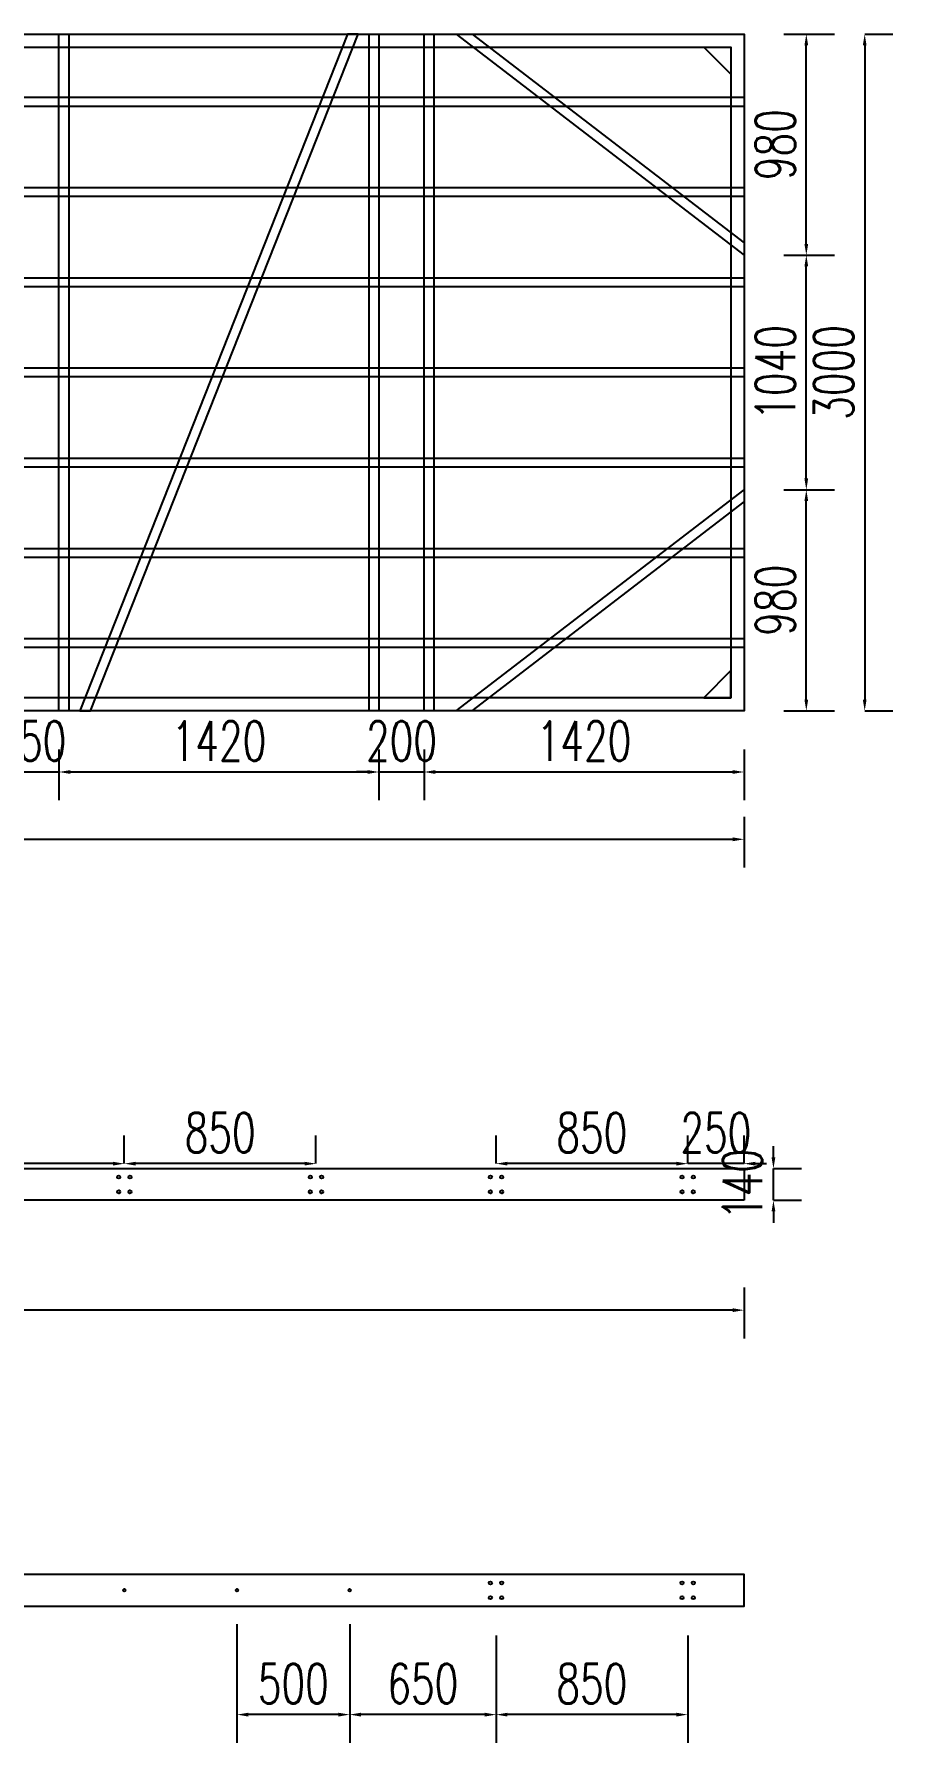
# Model space of a CAD drawing. Header units: millimetres. Extents: x -1546798 to -962116, y 1297493 to 1531173.
# Drawn here: x -1314690 to -1310879, y 1324710 to 1332286 of the extents above; entities that cross this region are included whole.
import ezdxf

# ---------------------------------------------------------------- set-up
doc = ezdxf.new("R2010")
doc.units = ezdxf.units.MM
doc.header["$LTSCALE"] = 10
doc.layers.get('DEFPOINTS').update_dxf_attribs({"linetype": 'CONTINUOUS'})
doc.layers.add('W-STEEL_FRAME钢架', color=3, linetype='CONTINUOUS')
doc.layers.add('W-STEEL_KEEL钢龙骨', color=5, linetype='CONTINUOUS')
doc.styles.add('STANDARD_T3', font='simplex.shx', dxfattribs={"width": 0.7, "bigfont": 'gbcbig.shx'})
doc.dimstyles.new('W&&50', dxfattribs={"dimtxt": 175, "dimasz": 50, "dimexe": 125, "dimexo": 150, "dimgap": 50, "dimtad": 1, "dimdec": 0, "dimzin": 0, "dimdsep": 46, "dimtxsty": 'STANDARD_T3', "dimcen": 0.09, "dimclrd": 1, "dimclre": 1, "dimclrt": 7, "dimazin": 2, "dimtfac": 1, "dimtdec": 0, "dimtix": 1, "dimtmove": 2, "dimatfit": 3, "dimfxl": 100, "dimtolj": 1, "dimtzin": 0, "dimarcsym": 0})

# ---------------------------------------------------------------- blocks, each defined once
blk = doc.blocks.new('*U819')
at = {"layer": 'W-STEEL_KEEL钢龙骨'}
blk.add_lwpolyline([(-4000, 20), (4000, 20), (4000, -20), (-4000, -20)], close=True, dxfattribs=at)
blk = doc.blocks.new('*U820')
at = {"layer": 'W-STEEL_KEEL钢龙骨', "color": 0, "linetype": 'ByBlock', "lineweight": -2, "transparency": 16777216}
for p in [(0, 2400), (0, 2000), (0, 1600), (0, 1200), (0, 800), (0, 400), (0, 0)]:
    blk.add_blockref('*U819', p, dxfattribs=at)
blk = doc.blocks.new('gj2')
at = {"layer": 'W-STEEL_FRAME钢架', "color": 6}
for p, q in [((1277, 3000), (0, 2020)), ((1206.4, 3000), (0, 2074.2)), ((6723, 3000), (8000, 2020)), ((6793.6, 3000), (8000, 2074.2)), ((1277, 0), (0, 980)), ((1206.4, 0), (0, 925.8)), ((6723, 0), (8000, 980)), ((6793.6, 0), (8000, 925.8))]:
    blk.add_line(p, q, dxfattribs=at)
at = {"layer": 'W-STEEL_FRAME钢架'}
for points in [[(0, 3000), (8000, 3000), (8000, 0), (0, 0)], [(58, 2942), (7942, 2942), (7942, 58), (58, 58)]]:
    blk.add_lwpolyline(points, close=True, dxfattribs=at)
at = {"layer": 'W-STEEL_FRAME钢架', "color": 6}
for points in [[(1420, 3000), (1377, 3000), (1377, 0), (1420, 0)], [(1663, 3000), (1620, 3000), (1620, 0), (1663, 0)], [(3040, 3000), (2997, 3000), (2997, 0), (3040, 0)], [(3333, 3000), (3290, 3000), (3290, 0), (3333, 0)], [(4667, 3000), (4710, 3000), (4710, 0), (4667, 0)], [(4960, 3000), (5003, 3000), (5003, 0), (4960, 0)], [(6337, 3000), (6380, 3000), (6380, 0), (6337, 0)], [(6580, 3000), (6623, 3000), (6623, 0), (6580, 0)]]:
    blk.add_lwpolyline(points, close=True, dxfattribs=at)
for points in [[(2900.5, 0), (1713, 3000), (1759.5, 3000), (2947, 0), (2900.5, 0)], [(5099.5, 0), (6287, 3000), (6240.5, 3000), (5053, 0), (5099.5, 0)]]:
    blk.add_lwpolyline(points, dxfattribs=at)
at = {"layer": 'W-STEEL_KEEL钢龙骨'}
blk.add_blockref('*U820', (4000, 300), dxfattribs=at)
blk = doc.blocks.new('*D624')
at = {"layer": 'DEFPOINTS', "color": 0, "transparency": 16777216}
for p in [(-1319540, 1329640.6), (-1311540, 1329640.6), (-1311540, 1328716.2)]:
    blk.add_point(p, dxfattribs=at)
at = {"layer": 'W-STEEL_FRAME钢架', "color": 1, "lineweight": -2, "transparency": 16777216}
for p, q in [((-1319540, 1328816.2), (-1319540, 1328591.2)), ((-1311540, 1328816.2), (-1311540, 1328591.2)), ((-1319490, 1328716.2), (-1311590, 1328716.2))]:
    blk.add_line(p, q, dxfattribs=at)
at = {"layer": 'W-STEEL_FRAME钢架', "color": 1, "transparency": 16777216}
for points in [[(-1319490, 1328724.5), (-1319490, 1328707.8), (-1319540, 1328716.2)], [(-1311590, 1328724.5), (-1311590, 1328707.8), (-1311540, 1328716.2)]]:
    blk.add_solid(points, dxfattribs=at)
at = {"layer": 'W-STEEL_FRAME钢架', "color": 7, "transparency": 16777216, "insert": (-1315540, 1328853.7), "char_height": 175, "attachment_point": 5, "style": 'STANDARD_T3'}
blk.add_mtext('\\A1;8000', dxfattribs=at)
blk = doc.blocks.new('*D630')
at = {"layer": 'DEFPOINTS', "color": 0, "transparency": 16777216}
for p in [(-1314830, 1329640.6), (-1314580, 1329640.6), (-1314580, 1329014.7)]:
    blk.add_point(p, dxfattribs=at)
at = {"layer": 'W-STEEL_FRAME钢架', "color": 1, "lineweight": -2, "transparency": 16777216}
for p, q in [((-1314830, 1329114.7), (-1314830, 1328889.7)), ((-1314580, 1329114.7), (-1314580, 1328889.7)), ((-1314880, 1329014.7), (-1314930, 1329014.7)), ((-1314830, 1329014.7), (-1314580, 1329014.7)), ((-1314530, 1329014.7), (-1314480, 1329014.7))]:
    blk.add_line(p, q, dxfattribs=at)
at = {"layer": 'W-STEEL_FRAME钢架', "color": 1, "transparency": 16777216}
for points in [[(-1314880, 1329023), (-1314880, 1329006.3), (-1314830, 1329014.7)], [(-1314530, 1329023), (-1314530, 1329006.3), (-1314580, 1329014.7)]]:
    blk.add_solid(points, dxfattribs=at)
at = {"layer": 'W-STEEL_FRAME钢架', "color": 7, "transparency": 16777216, "insert": (-1314705, 1329152.2), "char_height": 175, "attachment_point": 5, "style": 'STANDARD_T3'}
blk.add_mtext('\\A1;250', dxfattribs=at)
blk = doc.blocks.new('*D631')
at = {"layer": 'DEFPOINTS', "color": 0, "transparency": 16777216}
for p in [(-1314580, 1329640.6), (-1313160, 1329640.6), (-1313160, 1329014.7)]:
    blk.add_point(p, dxfattribs=at)
at = {"layer": 'W-STEEL_FRAME钢架', "color": 1, "lineweight": -2, "transparency": 16777216}
for p, q in [((-1314580, 1329114.7), (-1314580, 1328889.7)), ((-1313160, 1329114.7), (-1313160, 1328889.7)), ((-1314530, 1329014.7), (-1313210, 1329014.7))]:
    blk.add_line(p, q, dxfattribs=at)
at = {"layer": 'W-STEEL_FRAME钢架', "color": 1, "transparency": 16777216}
for points in [[(-1314530, 1329023), (-1314530, 1329006.3), (-1314580, 1329014.7)], [(-1313210, 1329023), (-1313210, 1329006.3), (-1313160, 1329014.7)]]:
    blk.add_solid(points, dxfattribs=at)
at = {"layer": 'W-STEEL_FRAME钢架', "color": 7, "transparency": 16777216, "insert": (-1313870, 1329152.2), "char_height": 175, "attachment_point": 5, "style": 'STANDARD_T3'}
blk.add_mtext('\\A1;1420', dxfattribs=at)
blk = doc.blocks.new('*D632')
at = {"layer": 'DEFPOINTS', "color": 0, "transparency": 16777216}
for p in [(-1313160, 1329640.6), (-1312960, 1329640.6), (-1312960, 1329014.7)]:
    blk.add_point(p, dxfattribs=at)
at = {"layer": 'W-STEEL_FRAME钢架', "color": 1, "lineweight": -2, "transparency": 16777216}
for p, q in [((-1313160, 1329114.7), (-1313160, 1328889.7)), ((-1312960, 1329114.7), (-1312960, 1328889.7)), ((-1313210, 1329014.7), (-1313260, 1329014.7)), ((-1313160, 1329014.7), (-1312960, 1329014.7)), ((-1312910, 1329014.7), (-1312860, 1329014.7))]:
    blk.add_line(p, q, dxfattribs=at)
at = {"layer": 'W-STEEL_FRAME钢架', "color": 1, "transparency": 16777216}
for points in [[(-1313210, 1329023), (-1313210, 1329006.3), (-1313160, 1329014.7)], [(-1312910, 1329023), (-1312910, 1329006.3), (-1312960, 1329014.7)]]:
    blk.add_solid(points, dxfattribs=at)
at = {"layer": 'W-STEEL_FRAME钢架', "color": 7, "transparency": 16777216, "insert": (-1313060, 1329152.2), "char_height": 175, "attachment_point": 5, "style": 'STANDARD_T3'}
blk.add_mtext('\\A1;200', dxfattribs=at)
blk = doc.blocks.new('*D633')
at = {"layer": 'DEFPOINTS', "color": 0, "transparency": 16777216}
for p in [(-1312960, 1329640.6), (-1311540, 1329640.6), (-1311540, 1329014.7)]:
    blk.add_point(p, dxfattribs=at)
at = {"layer": 'W-STEEL_FRAME钢架', "color": 1, "lineweight": -2, "transparency": 16777216}
for p, q in [((-1312960, 1329114.7), (-1312960, 1328889.7)), ((-1311540, 1329114.7), (-1311540, 1328889.7)), ((-1312910, 1329014.7), (-1311590, 1329014.7))]:
    blk.add_line(p, q, dxfattribs=at)
at = {"layer": 'W-STEEL_FRAME钢架', "color": 1, "transparency": 16777216}
for points in [[(-1312910, 1329023), (-1312910, 1329006.3), (-1312960, 1329014.7)], [(-1311590, 1329023), (-1311590, 1329006.3), (-1311540, 1329014.7)]]:
    blk.add_solid(points, dxfattribs=at)
at = {"layer": 'W-STEEL_FRAME钢架', "color": 7, "transparency": 16777216, "insert": (-1312250, 1329152.2), "char_height": 175, "attachment_point": 5, "style": 'STANDARD_T3'}
blk.add_mtext('\\A1;1420', dxfattribs=at)
blk = doc.blocks.new('*D641')
at = {"layer": 'DEFPOINTS', "color": 0, "transparency": 16777216}
for p in [(-1311675.8, 1330266), (-1311263.6, 1330266), (-1311675.8, 1329286)]:
    blk.add_point(p, dxfattribs=at)
at = {"layer": 'W-STEEL_FRAME钢架', "color": 1, "lineweight": -2, "transparency": 16777216}
for p, q in [((-1311363.6, 1330266), (-1311138.6, 1330266)), ((-1311263.6, 1329336), (-1311263.6, 1330216)), ((-1311363.6, 1329286), (-1311138.6, 1329286))]:
    blk.add_line(p, q, dxfattribs=at)
at = {"layer": 'W-STEEL_FRAME钢架', "color": 1, "transparency": 16777216}
for points in [[(-1311271.9, 1330216), (-1311255.3, 1330216), (-1311263.6, 1330266)], [(-1311271.9, 1329336), (-1311255.3, 1329336), (-1311263.6, 1329286)]]:
    blk.add_solid(points, dxfattribs=at)
at = {"layer": 'W-STEEL_FRAME钢架', "color": 7, "transparency": 16777216, "insert": (-1311401.1, 1329776), "char_height": 175, "attachment_point": 5, "rotation": 90, "style": 'STANDARD_T3'}
blk.add_mtext('\\A1;980', dxfattribs=at)
blk = doc.blocks.new('*D642')
at = {"layer": 'DEFPOINTS', "color": 0, "transparency": 16777216}
for p in [(-1311675.8, 1331306), (-1311263.6, 1331306), (-1311675.8, 1330266)]:
    blk.add_point(p, dxfattribs=at)
at = {"layer": 'W-STEEL_FRAME钢架', "color": 1, "lineweight": -2, "transparency": 16777216}
for p, q in [((-1311363.6, 1331306), (-1311138.6, 1331306)), ((-1311263.6, 1330316), (-1311263.6, 1331256)), ((-1311363.6, 1330266), (-1311138.6, 1330266))]:
    blk.add_line(p, q, dxfattribs=at)
at = {"layer": 'W-STEEL_FRAME钢架', "color": 1, "transparency": 16777216}
for points in [[(-1311271.9, 1331256), (-1311255.3, 1331256), (-1311263.6, 1331306)], [(-1311271.9, 1330316), (-1311255.3, 1330316), (-1311263.6, 1330266)]]:
    blk.add_solid(points, dxfattribs=at)
at = {"layer": 'W-STEEL_FRAME钢架', "color": 7, "transparency": 16777216, "insert": (-1311401.1, 1330786), "char_height": 175, "attachment_point": 5, "rotation": 90, "style": 'STANDARD_T3'}
blk.add_mtext('\\A1;1040', dxfattribs=at)
blk = doc.blocks.new('*D643')
at = {"layer": 'DEFPOINTS', "color": 0, "transparency": 16777216}
for p in [(-1311675.8, 1332286), (-1311263.6, 1332286), (-1311675.8, 1331306)]:
    blk.add_point(p, dxfattribs=at)
at = {"layer": 'W-STEEL_FRAME钢架', "color": 1, "lineweight": -2, "transparency": 16777216}
for p, q in [((-1311363.6, 1332286), (-1311138.6, 1332286)), ((-1311263.6, 1331356), (-1311263.6, 1332236)), ((-1311363.6, 1331306), (-1311138.6, 1331306))]:
    blk.add_line(p, q, dxfattribs=at)
at = {"layer": 'W-STEEL_FRAME钢架', "color": 1, "transparency": 16777216}
for points in [[(-1311271.9, 1332236), (-1311255.3, 1332236), (-1311263.6, 1332286)], [(-1311271.9, 1331356), (-1311255.3, 1331356), (-1311263.6, 1331306)]]:
    blk.add_solid(points, dxfattribs=at)
at = {"layer": 'W-STEEL_FRAME钢架', "color": 7, "transparency": 16777216, "insert": (-1311401.1, 1331796), "char_height": 175, "attachment_point": 5, "rotation": 90, "style": 'STANDARD_T3'}
blk.add_mtext('\\A1;980', dxfattribs=at)
blk = doc.blocks.new('*D649')
at = {"layer": 'DEFPOINTS', "color": 0, "transparency": 16777216}
for p in [(-1311790, 1327278.1), (-1311790, 1327236), (-1311540, 1327256)]:
    blk.add_point(p, dxfattribs=at)
at = {"layer": 'W-STEEL_FRAME钢架', "color": 1, "lineweight": -2, "transparency": 16777216}
for p, q in [((-1311790, 1327278.1), (-1311790, 1327403.1)), ((-1311540, 1327278.1), (-1311540, 1327403.1)), ((-1311840, 1327278.1), (-1311890, 1327278.1)), ((-1311540, 1327278.1), (-1311790, 1327278.1)), ((-1311490, 1327278.1), (-1311440, 1327278.1))]:
    blk.add_line(p, q, dxfattribs=at)
at = {"layer": 'W-STEEL_FRAME钢架', "color": 1, "transparency": 16777216}
for points in [[(-1311840, 1327286.4), (-1311840, 1327269.8), (-1311790, 1327278.1)], [(-1311490, 1327286.4), (-1311490, 1327269.8), (-1311540, 1327278.1)]]:
    blk.add_solid(points, dxfattribs=at)
at = {"layer": 'W-STEEL_FRAME钢架', "color": 7, "transparency": 16777216, "insert": (-1311665, 1327415.6), "char_height": 175, "attachment_point": 5, "style": 'STANDARD_T3'}
blk.add_mtext('\\A1;250', dxfattribs=at)
blk = doc.blocks.new('*D644')
at = {"layer": 'DEFPOINTS', "color": 0, "transparency": 16777216}
for p in [(-1312640.3, 1327278.1), (-1312640.3, 1327236), (-1311790, 1327236)]:
    blk.add_point(p, dxfattribs=at)
at = {"layer": 'W-STEEL_FRAME钢架', "color": 1, "lineweight": -2, "transparency": 16777216}
for p, q in [((-1312640.3, 1327278.1), (-1312640.3, 1327403.1)), ((-1311790, 1327278.1), (-1311790, 1327403.1)), ((-1311840, 1327278.1), (-1312590.3, 1327278.1))]:
    blk.add_line(p, q, dxfattribs=at)
at = {"layer": 'W-STEEL_FRAME钢架', "color": 1, "transparency": 16777216}
for points in [[(-1312590.3, 1327286.4), (-1312590.3, 1327269.8), (-1312640.3, 1327278.1)], [(-1311840, 1327286.4), (-1311840, 1327269.8), (-1311790, 1327278.1)]]:
    blk.add_solid(points, dxfattribs=at)
at = {"layer": 'W-STEEL_FRAME钢架', "color": 7, "transparency": 16777216, "insert": (-1312215.2, 1327415.6), "char_height": 175, "attachment_point": 5, "style": 'STANDARD_T3'}
blk.add_mtext('\\A1;850', dxfattribs=at)
blk = doc.blocks.new('*D645')
at = {"layer": 'DEFPOINTS', "color": 0, "transparency": 16777216}
for p in [(-1314290, 1327278.1), (-1314290, 1327236), (-1313439.7, 1327236)]:
    blk.add_point(p, dxfattribs=at)
at = {"layer": 'W-STEEL_FRAME钢架', "color": 1, "lineweight": -2, "transparency": 16777216}
for p, q in [((-1314290, 1327278.1), (-1314290, 1327403.1)), ((-1313439.7, 1327278.1), (-1313439.7, 1327403.1)), ((-1313489.7, 1327278.1), (-1314240, 1327278.1))]:
    blk.add_line(p, q, dxfattribs=at)
at = {"layer": 'W-STEEL_FRAME钢架', "color": 1, "transparency": 16777216}
for points in [[(-1314240, 1327286.4), (-1314240, 1327269.8), (-1314290, 1327278.1)], [(-1313489.7, 1327286.4), (-1313489.7, 1327269.8), (-1313439.7, 1327278.1)]]:
    blk.add_solid(points, dxfattribs=at)
at = {"layer": 'W-STEEL_FRAME钢架', "color": 7, "transparency": 16777216, "insert": (-1313864.8, 1327415.6), "char_height": 175, "attachment_point": 5, "style": 'STANDARD_T3'}
blk.add_mtext('\\A1;850', dxfattribs=at)
blk = doc.blocks.new('*D650')
at = {"layer": 'DEFPOINTS', "color": 0, "transparency": 16777216}
for p in [(-1319540, 1327278.1), (-1319540, 1327256), (-1314290, 1327236)]:
    blk.add_point(p, dxfattribs=at)
at = {"layer": 'W-STEEL_FRAME钢架', "color": 1, "lineweight": -2, "transparency": 16777216}
for p, q in [((-1319540, 1327278.1), (-1319540, 1327403.1)), ((-1314290, 1327278.1), (-1314290, 1327403.1)), ((-1314340, 1327278.1), (-1319490, 1327278.1))]:
    blk.add_line(p, q, dxfattribs=at)
at = {"layer": 'W-STEEL_FRAME钢架', "color": 1, "transparency": 16777216}
for points in [[(-1319490, 1327286.4), (-1319490, 1327269.8), (-1319540, 1327278.1)], [(-1314340, 1327286.4), (-1314340, 1327269.8), (-1314290, 1327278.1)]]:
    blk.add_solid(points, dxfattribs=at)
at = {"layer": 'W-STEEL_FRAME钢架', "color": 7, "transparency": 16777216, "insert": (-1316915, 1327415.6), "char_height": 175, "attachment_point": 5, "style": 'STANDARD_T3'}
blk.add_mtext('\\A1;5250', dxfattribs=at)
blk = doc.blocks.new('*D651')
at = {"layer": 'DEFPOINTS', "color": 0, "transparency": 16777216}
for p in [(-1319540, 1327116), (-1311540, 1327116), (-1319540, 1326628.4)]:
    blk.add_point(p, dxfattribs=at)
at = {"layer": 'W-STEEL_FRAME钢架', "color": 1, "lineweight": -2, "transparency": 16777216}
for p, q in [((-1319540, 1326728.4), (-1319540, 1326503.4)), ((-1311540, 1326728.4), (-1311540, 1326503.4)), ((-1311590, 1326628.4), (-1319490, 1326628.4))]:
    blk.add_line(p, q, dxfattribs=at)
at = {"layer": 'W-STEEL_FRAME钢架', "color": 1, "transparency": 16777216}
for points in [[(-1319490, 1326636.7), (-1319490, 1326620.1), (-1319540, 1326628.4)], [(-1311590, 1326636.7), (-1311590, 1326620.1), (-1311540, 1326628.4)]]:
    blk.add_solid(points, dxfattribs=at)
at = {"layer": 'W-STEEL_FRAME钢架', "color": 7, "transparency": 16777216, "insert": (-1315540, 1326765.9), "char_height": 175, "attachment_point": 5, "style": 'STANDARD_T3'}
blk.add_mtext('\\A1;8000', dxfattribs=at)
blk = doc.blocks.new('*D610')
at = {"layer": 'DEFPOINTS', "color": 0, "transparency": 16777216}
for p in [(-1311540, 1327256), (-1311409.4, 1327256), (-1311540, 1327116)]:
    blk.add_point(p, dxfattribs=at)
at = {"layer": 'W-STEEL_FRAME钢架', "color": 1, "lineweight": -2, "transparency": 16777216}
for p, q in [((-1311409.4, 1327306), (-1311409.4, 1327356)), ((-1311409.4, 1327256), (-1311284.4, 1327256)), ((-1311409.4, 1327116), (-1311409.4, 1327256)), ((-1311409.4, 1327116), (-1311284.4, 1327116)), ((-1311409.4, 1327066), (-1311409.4, 1327016))]:
    blk.add_line(p, q, dxfattribs=at)
at = {"layer": 'W-STEEL_FRAME钢架', "color": 1, "transparency": 16777216}
for points in [[(-1311417.7, 1327306), (-1311401, 1327306), (-1311409.4, 1327256)], [(-1311417.7, 1327066), (-1311401, 1327066), (-1311409.4, 1327116)]]:
    blk.add_solid(points, dxfattribs=at)
at = {"layer": 'W-STEEL_FRAME钢架', "color": 7, "transparency": 16777216, "insert": (-1311546.9, 1327186), "char_height": 175, "attachment_point": 5, "rotation": 90, "style": 'STANDARD_T3'}
blk.add_mtext('\\A1;140', dxfattribs=at)
blk = doc.blocks.new('*D611')
at = {"layer": 'DEFPOINTS', "color": 0, "transparency": 16777216}
for p in [(-1311138.6, 1332286), (-1311138.6, 1329286), (-1311004.5, 1329286)]:
    blk.add_point(p, dxfattribs=at)
at = {"layer": 'W-STEEL_FRAME钢架', "color": 1, "lineweight": -2, "transparency": 16777216}
for p, q in [((-1311004.5, 1332286), (-1310879.5, 1332286)), ((-1311004.5, 1332236), (-1311004.5, 1329336)), ((-1311004.5, 1329286), (-1310879.5, 1329286))]:
    blk.add_line(p, q, dxfattribs=at)
at = {"layer": 'W-STEEL_FRAME钢架', "color": 1, "transparency": 16777216}
for points in [[(-1311012.8, 1332236), (-1310996.1, 1332236), (-1311004.5, 1332286)], [(-1311012.8, 1329336), (-1310996.1, 1329336), (-1311004.5, 1329286)]]:
    blk.add_solid(points, dxfattribs=at)
at = {"layer": 'W-STEEL_FRAME钢架', "color": 7, "transparency": 16777216, "insert": (-1311142, 1330786), "char_height": 175, "attachment_point": 5, "rotation": 90, "style": 'STANDARD_T3'}
blk.add_mtext('\\A1;3000', dxfattribs=at)
blk = doc.blocks.new('*D780')
at = {"layer": 'DEFPOINTS', "color": 0, "transparency": 16777216}
for p in [(-1312640.3, 1325336.4), (-1311790, 1325336.4), (-1312640.3, 1324835.2)]:
    blk.add_point(p, dxfattribs=at)
at = {"layer": 'W-STEEL_FRAME钢架', "color": 1, "lineweight": -2, "transparency": 16777216}
for p, q in [((-1312640.3, 1325186.4), (-1312640.3, 1324710.2)), ((-1311790, 1325186.4), (-1311790, 1324710.2)), ((-1311840, 1324835.2), (-1312590.3, 1324835.2))]:
    blk.add_line(p, q, dxfattribs=at)
at = {"layer": 'W-STEEL_FRAME钢架', "color": 1, "transparency": 16777216}
for points in [[(-1312590.3, 1324843.5), (-1312590.3, 1324826.8), (-1312640.3, 1324835.2)], [(-1311840, 1324843.5), (-1311840, 1324826.8), (-1311790, 1324835.2)]]:
    blk.add_solid(points, dxfattribs=at)
at = {"layer": 'W-STEEL_FRAME钢架', "color": 7, "transparency": 16777216, "insert": (-1312215.2, 1324972.7), "char_height": 175, "attachment_point": 5, "style": 'STANDARD_T3'}
blk.add_mtext('\\A1;850', dxfattribs=at)
blk = doc.blocks.new('*D785')
at = {"layer": 'DEFPOINTS', "color": 0, "transparency": 16777216}
for p in [(-1313290, 1325386.4), (-1312640.3, 1325336.4), (-1313290, 1324835.2)]:
    blk.add_point(p, dxfattribs=at)
at = {"layer": 'W-STEEL_FRAME钢架', "color": 1, "lineweight": -2, "transparency": 16777216}
for p, q in [((-1313290, 1325236.4), (-1313290, 1324710.2)), ((-1312640.3, 1325186.4), (-1312640.3, 1324710.2)), ((-1312690.3, 1324835.2), (-1313240, 1324835.2))]:
    blk.add_line(p, q, dxfattribs=at)
at = {"layer": 'W-STEEL_FRAME钢架', "color": 1, "transparency": 16777216}
for points in [[(-1313240, 1324843.5), (-1313240, 1324826.8), (-1313290, 1324835.2)], [(-1312690.3, 1324843.5), (-1312690.3, 1324826.8), (-1312640.3, 1324835.2)]]:
    blk.add_solid(points, dxfattribs=at)
at = {"layer": 'W-STEEL_FRAME钢架', "color": 7, "transparency": 16777216, "insert": (-1312965.2, 1324972.7), "char_height": 175, "attachment_point": 5, "style": 'STANDARD_T3'}
blk.add_mtext('\\A1;650', dxfattribs=at)
blk = doc.blocks.new('*D786')
at = {"layer": 'DEFPOINTS', "color": 0, "transparency": 16777216}
for p in [(-1313790, 1325386.4), (-1313290, 1325386.4), (-1313790, 1324835.2)]:
    blk.add_point(p, dxfattribs=at)
at = {"layer": 'W-STEEL_FRAME钢架', "color": 1, "lineweight": -2, "transparency": 16777216}
for p, q in [((-1313790, 1325236.4), (-1313790, 1324710.2)), ((-1313290, 1325236.4), (-1313290, 1324710.2)), ((-1313340, 1324835.2), (-1313740, 1324835.2))]:
    blk.add_line(p, q, dxfattribs=at)
at = {"layer": 'W-STEEL_FRAME钢架', "color": 1, "transparency": 16777216}
for points in [[(-1313740, 1324843.5), (-1313740, 1324826.8), (-1313790, 1324835.2)], [(-1313340, 1324843.5), (-1313340, 1324826.8), (-1313290, 1324835.2)]]:
    blk.add_solid(points, dxfattribs=at)
at = {"layer": 'W-STEEL_FRAME钢架', "color": 7, "transparency": 16777216, "insert": (-1313540, 1324972.7), "char_height": 175, "attachment_point": 5, "style": 'STANDARD_T3'}
blk.add_mtext('\\A1;500', dxfattribs=at)

msp = doc.modelspace()

# ---------------------------------------------------------------- linework, layer by layer
at = {"layer": 'W-STEEL_FRAME钢架', "color": 1}
for points in [[(-1311718, 1332228), (-1311598, 1332228), (-1311598, 1332108), (-1311718, 1332228)], [(-1311718, 1329344), (-1311598, 1329344), (-1311598, 1329464), (-1311718, 1329344)]]:
    msp.add_lwpolyline(points, close=True, dxfattribs=at)
at = {"layer": 'W-STEEL_FRAME钢架'}
for points in [[(-1311540, 1327116), (-1319540, 1327116), (-1319540, 1327256), (-1311540, 1327256)], [(-1319540, 1325316.4), (-1311540, 1325316.4), (-1311540, 1325456.4), (-1319540, 1325456.4)]]:
    msp.add_lwpolyline(points, close=True, dxfattribs=at)
at = {"layer": 'W-STEEL_FRAME钢架', "color": 2}
for centre in [(-1314315, 1327218.7), (-1314265, 1327218.7), (-1313464.7, 1327218.7), (-1313414.7, 1327218.7), (-1312665.3, 1327218.7), (-1312615.3, 1327218.7), (-1311815, 1327218.7), (-1311765, 1327218.7), (-1314315, 1327153.3), (-1314265, 1327153.3), (-1313464.7, 1327153.3), (-1313414.7, 1327153.3), (-1312665.3, 1327153.3), (-1312615.3, 1327153.3), (-1311815, 1327153.3), (-1311765, 1327153.3), (-1312665.3, 1325419.1), (-1312615.3, 1325419.1), (-1311815, 1325419.1), (-1311765, 1325419.1), (-1312665.3, 1325353.7), (-1312615.3, 1325353.7), (-1311815, 1325353.7), (-1311765, 1325353.7)]:
    msp.add_circle(centre, 7, dxfattribs=at)
at = {"layer": 'W-STEEL_FRAME钢架'}
for centre in [(-1314290, 1325386.4), (-1313790, 1325386.4), (-1313290, 1325386.4)]:
    msp.add_circle(centre, 6, dxfattribs=at)

# ---------------------------------------------------------------- block references
msp.add_blockref('gj2', (-1319540, 1329286), dxfattribs=at)

# ---------------------------------------------------------------- dimensions: what is measured, and where the dimension line sits
for base, p1, p2, angle, picture, middle in [((-1311263.6, 1332286), (-1311675.8, 1331306), (-1311675.8, 1332286), 90, '*D643', (-1311401.1, 1331796)), ((-1311004.5, 1329286), (-1311138.6, 1332286), (-1311138.6, 1329286), 90, '*D611', (-1311142, 1330786)), ((-1311263.6, 1331306), (-1311675.8, 1330266), (-1311675.8, 1331306), 90, '*D642', (-1311401.1, 1330786)), ((-1311263.6, 1330266), (-1311675.8, 1329286), (-1311675.8, 1330266), 90, '*D641', (-1311401.1, 1329776)), ((-1319540, 1327278.1), (-1314290, 1327236), (-1319540, 1327256), 180, '*D650', (-1316915, 1327415.6)), ((-1314290, 1327278.1), (-1313439.7, 1327236), (-1314290, 1327236), 180, '*D645', (-1313864.8, 1327415.6)), ((-1312640.3, 1327278.1), (-1311790, 1327236), (-1312640.3, 1327236), 180, '*D644', (-1312215.2, 1327415.6)), ((-1311790, 1327278.1), (-1311540, 1327256), (-1311790, 1327236), 180, '*D649', (-1311665, 1327415.6)), ((-1311409.4, 1327256), (-1311540, 1327116), (-1311540, 1327256), 90, '*D610', (-1311546.9, 1327186)), ((-1319540, 1326628.4), (-1311540, 1327116), (-1319540, 1327116), 180, '*D651', (-1315540, 1326765.9))]:
    dim = msp.add_linear_dim(base=base, p1=p1, p2=p2, angle=angle, dimstyle='W&&50', override={"dimfxlon": 1}, dxfattribs=at)
    dim.commit()
    dim.dimension.update_dxf_attribs({"geometry": picture, "text_midpoint": middle})
for base, p1, p2, picture, middle in [((-1311540, 1328716.2), (-1319540, 1329640.6), (-1311540, 1329640.6), '*D624', (-1315540, 1328853.7)), ((-1314580, 1329014.7), (-1314830, 1329640.6), (-1314580, 1329640.6), '*D630', (-1314705, 1329152.2)), ((-1313160, 1329014.7), (-1314580, 1329640.6), (-1313160, 1329640.6), '*D631', (-1313870, 1329152.2)), ((-1312960, 1329014.7), (-1313160, 1329640.6), (-1312960, 1329640.6), '*D632', (-1313060, 1329152.2)), ((-1311540, 1329014.7), (-1312960, 1329640.6), (-1311540, 1329640.6), '*D633', (-1312250, 1329152.2))]:
    dim = msp.add_linear_dim(base=base, p1=p1, p2=p2, dimstyle='W&&50', override={"dimfxlon": 1}, dxfattribs=at)
    dim.commit()
    dim.dimension.update_dxf_attribs({"geometry": picture, "text_midpoint": middle})
for base, p1, p2, picture, middle in [((-1313790, 1324835.2), (-1313290, 1325386.4), (-1313790, 1325386.4), '*D786', (-1313540, 1324972.7)), ((-1313290, 1324835.2), (-1312640.3, 1325336.4), (-1313290, 1325386.4), '*D785', (-1312965.2, 1324972.7)), ((-1312640.3, 1324835.2), (-1311790, 1325336.4), (-1312640.3, 1325336.4), '*D780', (-1312215.2, 1324972.7))]:
    dim = msp.add_linear_dim(base=base, p1=p1, p2=p2, dimstyle='W&&50', dxfattribs=at)
    dim.commit()
    dim.dimension.update_dxf_attribs({"geometry": picture, "text_midpoint": middle})

doc.saveas('drawing.dxf')
